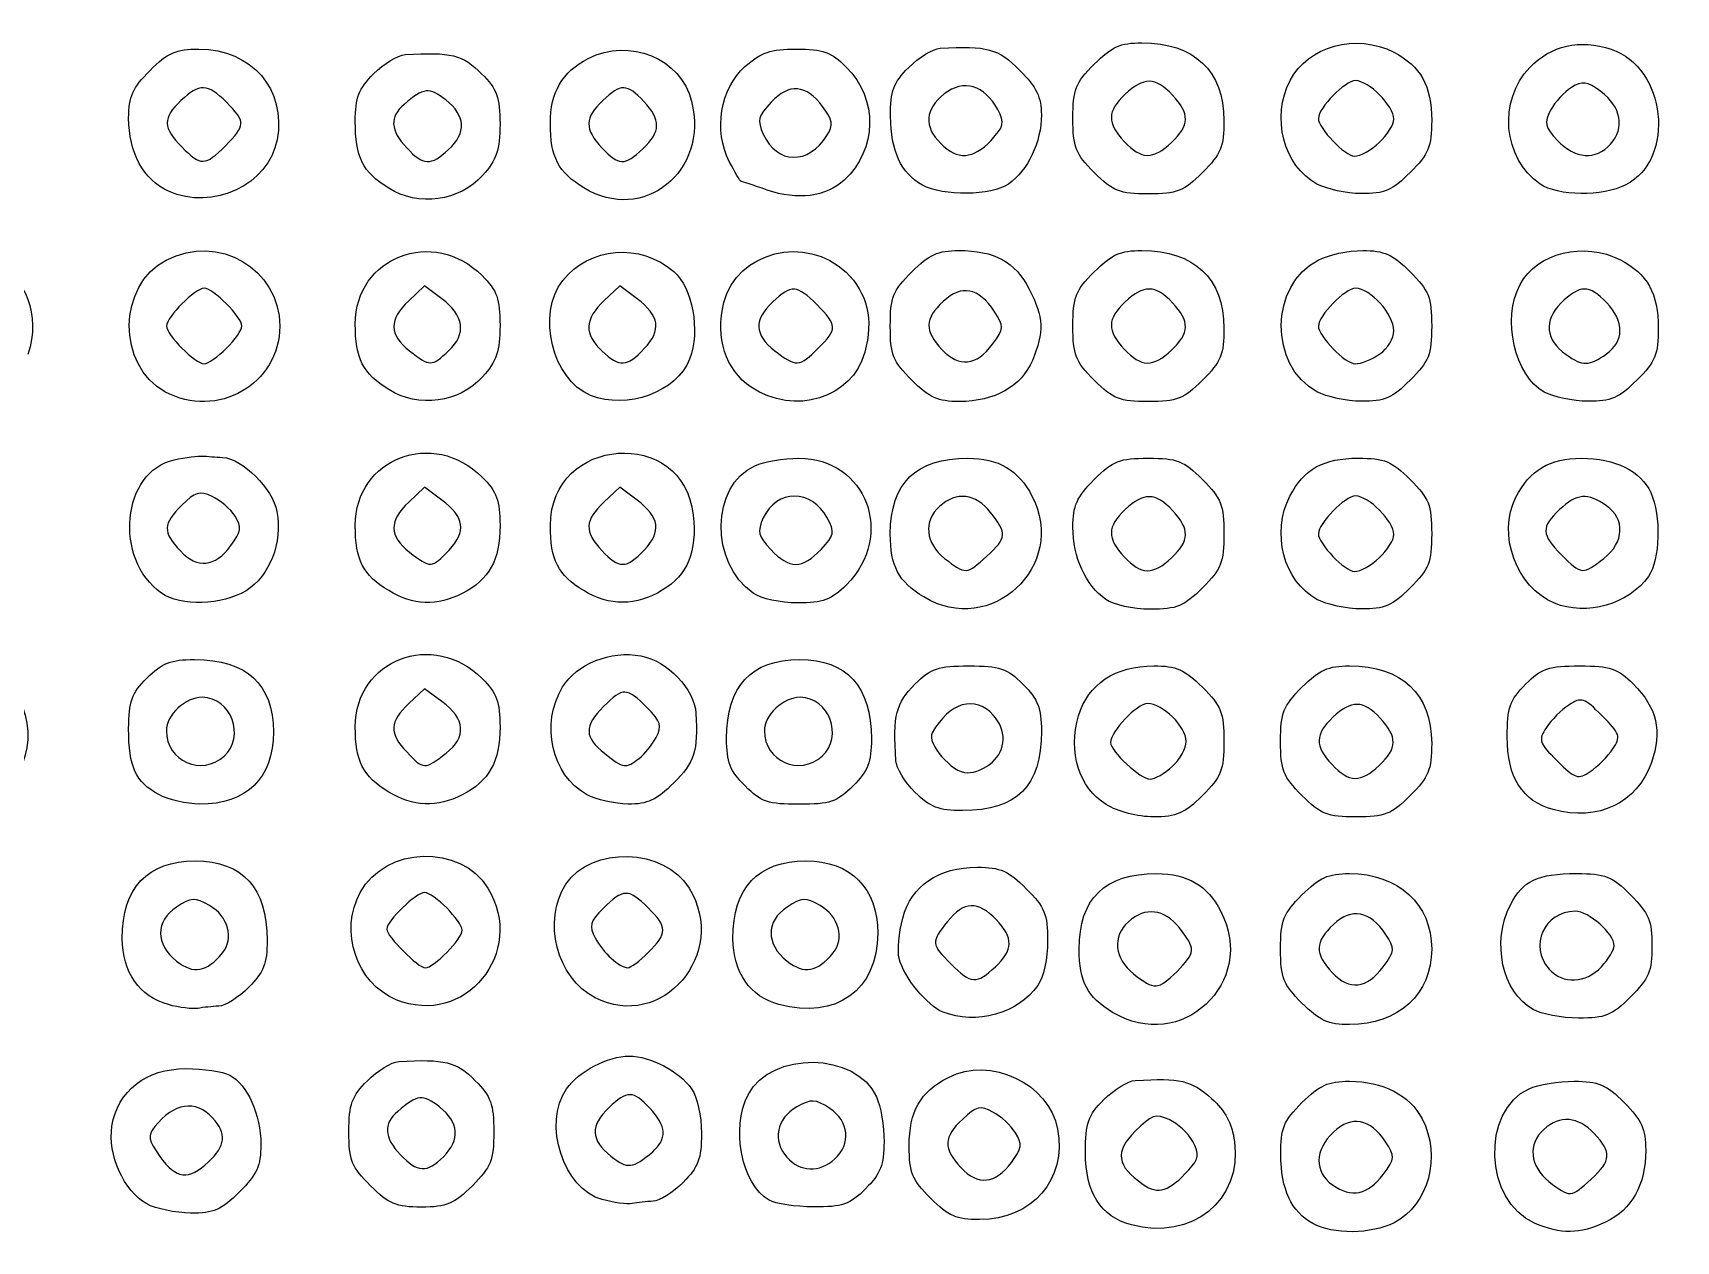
# Model space of a CAD drawing. Extents: x -1 to 2559, y 1 to 1442.
# Drawn here: x 470.5 to 818.6, y 527.5 to 783.4 of the extents above; entities that cross this region are included whole.
import ezdxf

# ---------------------------------------------------------------- set-up
doc = ezdxf.new("R2010")
doc.units = 0
doc.layers.get('0').update_dxf_attribs({"linetype": 'CONTINUOUS'})
doc.layers.add('IMAGE', color=7, linetype='CONTINUOUS')

# ---------------------------------------------------------------- blocks, each defined once
blk = doc.blocks.new('wave')
at = {"layer": 'IMAGE', "color": 7}
for points in [[(-264.18, -848.24), (-264.18, -848.24)], [(-229.44, -849.29), (-229.44, -849.29)], [(-391.62, -850.43), (-391.62, -850.43)], [(-344.35, -851.23), (-344.35, -851.23)], [(-303.19, -851.05), (-303.19, -851.05)], [(-191.19, -849.72), (-191.19, -849.72)], [(-147.19, -849.72), (-147.19, -849.72)], [(-98.2, -850.06), (-98.2, -850.06)], [(-207.57, -856.08), (-207.57, -856.08)], [(-357.02, -859.43), (-357.02, -859.43)], [(-315.69, -859.35), (-315.69, -859.35)], [(-243.96, -858.76), (-243.96, -858.76)], [(-160.42, -858.53), (-160.42, -858.53)], [(-113.15, -858.53), (-113.15, -858.53)], [(-403.68, -860.07), (-403.68, -860.07)], [(-276.86, -859.81), (-276.86, -859.81)], [(-391.38, -893.34), (-391.38, -893.34)], [(-302.88, -893.4), (-302.88, -893.4)], [(-266.04, -893.34), (-266.04, -893.34)], [(-229.1, -892.45), (-229.1, -892.45)], [(-191.19, -893.72), (-191.19, -893.72)], [(-147.07, -894.54), (-147.07, -894.54)], [(-246.24, -900.08), (-246.24, -900.08)], [(-207.57, -900.08), (-207.57, -900.08)], [(-404.42, -902.53), (-404.42, -902.53)], [(-357.02, -902.09), (-357.02, -902.09)], [(-314.25, -903.31), (-314.25, -903.31)], [(-280.24, -901.57), (-280.24, -901.57)], [(-160.42, -902.53), (-160.42, -902.53)], [(-112.25, -902.62), (-112.25, -902.62)], [(-390.45, -935.13), (-390.45, -935.13)], [(-344.22, -936.07), (-344.22, -936.07)], [(-302.88, -936.07), (-302.88, -936.07)], [(-230.3, -937.35), (-230.3, -937.35)], [(-191.19, -937.72), (-191.19, -937.72)], [(-147.19, -937.72), (-147.19, -937.72)], [(-99.62, -937.85), (-99.62, -937.85)], [(-405.15, -945.2), (-405.15, -945.2)], [(-357.02, -944.68), (-357.02, -944.68)], [(-315.69, -944.68), (-315.69, -944.68)], [(-279.81, -945.2), (-279.81, -945.2)], [(-243.69, -946.02), (-243.69, -946.02)], [(-205.15, -946.53), (-205.15, -946.53)], [(-160.42, -946.53), (-160.42, -946.53)], [(-110.1, -947.34), (-110.1, -947.34)], [(-391.88, -979.74), (-391.88, -979.74)], [(-344.88, -979.13), (-344.88, -979.13)], [(-303.99, -980.24), (-303.99, -980.24)], [(-265.21, -979.74), (-265.21, -979.74)], [(-229.21, -981.08), (-229.21, -981.08)], [(-97.73, -978.22), (-97.73, -978.22)], [(-191.02, -981.9), (-191.02, -981.9)], [(-147.19, -981.72), (-147.19, -981.72)], [(-405.74, -987.87), (-405.74, -987.87)], [(-357.02, -987.35), (-357.02, -987.35)], [(-315.09, -987.86), (-315.09, -987.86)], [(-281.54, -986.05), (-281.54, -986.05)], [(-245.54, -987.39), (-245.54, -987.39)], [(-163.57, -988.08), (-163.57, -988.08)], [(-205.03, -990.01), (-205.03, -990.01)], [(-110.35, -991.06), (-110.35, -991.06)], [(-344.71, -1021.34), (-344.71, -1021.34)], [(-228.52, -1024.38), (-228.52, -1024.38)], [(-190.04, -1025.34), (-190.04, -1025.34)], [(-146.37, -1024.36), (-146.37, -1024.36)], [(-100.16, -1024.36), (-100.16, -1024.36)], [(-403.69, -1032.39), (-403.69, -1032.39)], [(-355.44, -1031.34), (-355.44, -1031.34)], [(-313.31, -1030.93), (-313.31, -1030.93)], [(-274.35, -1032.39), (-274.35, -1032.39)], [(-163.57, -1032.08), (-163.57, -1032.08)], [(-114.62, -1033.42), (-114.62, -1033.42)], [(-239.59, -1033.98), (-239.59, -1033.98)], [(-203.69, -1034.02), (-203.69, -1034.02)], [(-345.44, -1064.62), (-345.44, -1064.62)], [(-301.1, -1063.54), (-301.1, -1063.54)], [(-262.54, -1065.08), (-262.54, -1065.08)], [(-395.19, -1065.72), (-395.19, -1065.72)], [(-225.11, -1065.8), (-225.11, -1065.8)], [(-187.54, -1067.39), (-187.54, -1067.39)], [(-146.37, -1068.36), (-146.37, -1068.36)], [(-360.9, -1070.75), (-360.9, -1070.75)], [(-102.3, -1069.35), (-102.3, -1069.35)], [(-408.26, -1074.61), (-408.26, -1074.61)], [(-311.82, -1073.69), (-311.82, -1073.69)], [(-276.44, -1073.84), (-276.44, -1073.84)], [(-242.24, -1073.42), (-242.24, -1073.42)], [(-161.29, -1078.76), (-161.29, -1078.76)], [(-114.35, -1078.66), (-114.35, -1078.66)], [(-199.69, -1079.06), (-199.69, -1079.06)]]:
    blk.add_lwpolyline(points, close=True, dxfattribs=at)
for points in [[(-345.75, -882.83), (-349.4, -880.12), (-352.75, -883.27)], [(-304.42, -882.84), (-308.07, -880.12), (-311.42, -883.27)], [(-344.28, -893.83), (-344.28, -893.83)], [(-99.07, -894.54), (-99.07, -894.54)], [(-345.75, -925.51), (-349.4, -922.79), (-352.75, -925.93)], [(-304.42, -925.51), (-308.07, -922.79), (-311.42, -925.93)], [(-265.44, -935.96), (-265.44, -935.95)], [(-345.75, -968.17), (-349.4, -965.45), (-352.75, -968.6)], [(-392.22, -1021.43), (-392.22, -1021.43)], [(-302.04, -1021.34), (-302.04, -1021.34)], [(-262.89, -1021.43), (-262.89, -1021.43)]]:
    blk.add_lwpolyline(points, dxfattribs=at)
for points in [[(-314.76, -831.94), (-306.01, -827.42), (-295.13, -831.92), (-292.87, -840.99)], [(-166.08, -836.57), (-162.32, -829.29), (-152.05, -826.51), (-144.12, -830.61)], [(-115.31, -833.82), (-110.88, -829.19), (-104.64, -827.79), (-98.09, -829.95)], [(-407.57, -834.48), (-403.8, -830.71), (-402.06, -829.95), (-397.24, -829.95)], [(-397.24, -829.95), (-386.03, -829.96), (-378.66, -838.5), (-380.65, -849.14)], [(-360.21, -835.18), (-358.06, -833.04), (-355.06, -831.21), (-353.54, -831.12)], [(-353.54, -831.12), (-343.76, -830.53), (-341.39, -831.12), (-337.33, -835.18)], [(-281.55, -833.66), (-278.16, -830.64), (-276.14, -829.95), (-270.65, -829.95)], [(-270.65, -829.95), (-265.01, -829.95), (-263.27, -830.57), (-260.1, -833.75)], [(-246.87, -833.85), (-244.73, -831.7), (-241.73, -829.87), (-240.21, -829.78)], [(-240.21, -829.78), (-230.2, -829.18), (-227.99, -829.79), (-223.3, -834.48)], [(-207.57, -833.15), (-203.87, -829.45), (-202.02, -828.62), (-197.5, -828.62)], [(-197.5, -828.62), (-186.41, -828.62), (-180.1, -834.57), (-180.1, -845.05)], [(-144.12, -830.61), (-138.4, -833.57), (-136.1, -837.7), (-136.1, -845.05)], [(-98.09, -829.95), (-86.43, -833.8), (-84.32, -853.21), (-94.96, -858.72)], [(-412.1, -844.55), (-412.1, -840.03), (-411.27, -838.18), (-407.57, -834.48)], [(-364.1, -845.27), (-364.1, -840.2), (-363.39, -838.37), (-360.21, -835.18)], [(-337.33, -835.18), (-334.05, -838.46), (-333.44, -840.14), (-333.44, -845.83)], [(-322.77, -845.67), (-322.77, -839.05), (-320.29, -834.81), (-314.76, -831.94)], [(-284.88, -853.73), (-288.25, -847.23), (-286.77, -838.32), (-281.55, -833.66)], [(-260.1, -833.75), (-253.32, -840.53), (-253.52, -851.18), (-260.54, -857.7)], [(-250.72, -844.18), (-250.76, -838.81), (-250.12, -837.1), (-246.87, -833.85)], [(-223.3, -834.48), (-219.8, -837.98), (-218.77, -840.13), (-218.77, -843.88)], [(-212.1, -844.62), (-212.1, -838.51), (-211.56, -837.14), (-207.57, -833.15)], [(-113.15, -858.53), (-121.02, -853.02), (-122.08, -840.88), (-115.31, -833.82)], [(-391.38, -841.22), (-395.4, -837.2), (-397.06, -837.13), (-401.02, -840.85)], [(-344.93, -840.73), (-348.46, -837.95), (-349.56, -838.07), (-353.77, -841.69)], [(-303, -841.04), (-306.59, -837.21), (-307.79, -837.19), (-311.68, -840.85)], [(-265.11, -842.1), (-268.59, -837.42), (-272.2, -837.13), (-276.04, -841.21)], [(-228.02, -842.77), (-230.81, -837.57), (-235.28, -836.25), (-239.35, -839.45)], [(-191, -839.7), (-194.62, -835.85), (-197.07, -835.81), (-201.02, -839.51)], [(-160.42, -858.53), (-167.49, -854.69), (-170.14, -844.42), (-166.08, -836.57)], [(-152.24, -836.62), (-154.41, -836.62), (-160.1, -842.41), (-160.1, -844.62)], [(-144.1, -844.8), (-144.1, -841.98), (-149.43, -836.62), (-152.24, -836.62)], [(-106.51, -838.09), (-108.03, -839.05), (-110.01, -841.2), (-110.92, -842.89)], [(-100.26, -838.96), (-103.23, -836.74), (-104.14, -836.62), (-106.51, -838.09)], [(-401.02, -840.85), (-404.94, -844.54), (-404.9, -846.6), (-400.83, -850.68)], [(-391.62, -850.43), (-387.29, -846.11), (-387.27, -845.33), (-391.38, -841.22)], [(-353.77, -841.69), (-356.88, -844.36), (-356.71, -847.13), (-353.2, -850.86)], [(-344.35, -851.23), (-340.48, -847.62), (-340.67, -844.08), (-344.93, -840.73)], [(-292.87, -840.99), (-289.16, -855.88), (-303.05, -867.05), (-315.69, -859.35)], [(-311.68, -840.85), (-315.53, -844.46), (-315.58, -846.92), (-311.87, -850.86)], [(-303.19, -851.05), (-299.34, -847.44), (-299.3, -844.98), (-303, -841.04)], [(-276.04, -841.21), (-278.78, -844.14), (-279, -845.04), (-277.67, -847.97)], [(-264.18, -848.24), (-262.79, -846.02), (-262.95, -845.01), (-265.11, -842.1)], [(-239.35, -839.45), (-243.46, -842.68), (-243.72, -846.33), (-240.1, -849.95)], [(-201.02, -839.51), (-204.86, -843.13), (-204.91, -845.59), (-201.2, -849.53)], [(-191.19, -849.72), (-187.34, -846.1), (-187.3, -843.65), (-191, -839.7)], [(-98.2, -850.06), (-95.13, -846.67), (-95.97, -842.15), (-100.26, -838.96)], [(-403.68, -860.07), (-408.92, -857.7), (-412.1, -851.84), (-412.1, -844.55)], [(-357.02, -859.43), (-362.54, -855.96), (-364.1, -852.84), (-364.1, -845.27)], [(-315.69, -859.35), (-321.13, -856.03), (-322.77, -852.86), (-322.77, -845.67)], [(-243.96, -858.76), (-248.51, -856.23), (-250.67, -851.58), (-250.72, -844.18)], [(-229.44, -849.29), (-226.68, -846.35), (-226.51, -845.58), (-228.02, -842.77)], [(-218.77, -843.88), (-218.77, -849.66), (-221.61, -855.65), (-225.73, -858.53)], [(-207.57, -856.08), (-211.56, -852.09), (-212.1, -850.72), (-212.1, -844.62)], [(-180.1, -845.05), (-180.1, -850.66), (-180.72, -852.17), (-184.64, -856.08)], [(-160.1, -844.62), (-160.1, -846.73), (-154.45, -852.62), (-152.43, -852.62)], [(-147.19, -849.72), (-145.49, -848.12), (-144.1, -845.91), (-144.1, -844.8)], [(-136.1, -845.05), (-136.1, -850.66), (-136.72, -852.17), (-140.64, -856.08)], [(-110.92, -842.89), (-112.34, -845.55), (-112.15, -846.4), (-109.43, -849.29)], [(-380.65, -849.14), (-382.45, -858.69), (-394.28, -864.31), (-403.68, -860.07)], [(-333.44, -845.83), (-333.44, -851.32), (-334.12, -853.34), (-337.15, -856.73)], [(-277.67, -847.97), (-274.75, -854.38), (-268.09, -854.51), (-264.18, -848.24)], [(-240.1, -849.95), (-236.54, -853.52), (-233.22, -853.31), (-229.44, -849.29)], [(-109.43, -849.29), (-105.7, -853.26), (-101.37, -853.56), (-98.2, -850.06)], [(-400.83, -850.68), (-396.73, -854.78), (-395.95, -854.76), (-391.62, -850.43)], [(-353.2, -850.86), (-349.64, -854.65), (-348.1, -854.72), (-344.35, -851.23)], [(-311.87, -850.86), (-308.28, -854.68), (-307.08, -854.71), (-303.19, -851.05)], [(-201.2, -849.53), (-197.59, -853.38), (-195.13, -853.42), (-191.19, -849.72)], [(-152.43, -852.62), (-151.24, -852.62), (-148.89, -851.31), (-147.19, -849.72)], [(-282.4, -857.97), (-282.57, -857.96), (-283.68, -856.05), (-284.88, -853.73)], [(-196.1, -860.62), (-202.21, -860.62), (-203.58, -860.08), (-207.57, -856.08)], [(-184.64, -856.08), (-188.63, -860.08), (-190, -860.62), (-196.1, -860.62)], [(-140.64, -856.08), (-144.43, -859.88), (-146.11, -860.61), (-150.97, -860.56)], [(-337.15, -856.73), (-342.04, -862.2), (-350.72, -863.38), (-357.02, -859.43)], [(-276.86, -859.81), (-279.74, -858.81), (-282.24, -857.98), (-282.4, -857.97)], [(-260.54, -857.7), (-264.39, -861.27), (-270.44, -862.05), (-276.86, -859.81)], [(-225.73, -858.53), (-229.34, -861.06), (-239.57, -861.19), (-243.96, -858.76)], [(-150.97, -860.56), (-154.16, -860.53), (-158.41, -859.62), (-160.42, -858.53)], [(-94.96, -858.72), (-99.83, -861.23), (-109.44, -861.13), (-113.15, -858.53)], [(-460.27, -877.91), (-447.52, -865.16), (-427.77, -877.46), (-433.44, -894.63)], [(-404.15, -874.64), (-393.1, -868.92), (-380.1, -876.48), (-380.1, -888.62)], [(-364.1, -888.22), (-364.1, -873.96), (-347.55, -867.63), (-337.24, -877.94)], [(-286.01, -883.66), (-283.3, -872.82), (-268.58, -869.16), (-260.15, -877.24)], [(-320.15, -878.98), (-314.53, -871.83), (-303.74, -870.95), (-296.64, -877.05)], [(-246.24, -877.15), (-242.57, -873.49), (-240.67, -872.62), (-236.3, -872.62)], [(-236.3, -872.62), (-228.68, -872.62), (-224.29, -875.02), (-221.33, -880.83)], [(-207.57, -877.15), (-203.87, -873.45), (-202.02, -872.62), (-197.5, -872.62)], [(-197.5, -872.62), (-186.41, -872.62), (-180.1, -878.57), (-180.1, -889.05)], [(-160.15, -874.64), (-158, -873.53), (-153.75, -872.62), (-150.7, -872.62)], [(-150.7, -872.62), (-146.19, -872.62), (-144.34, -873.45), (-140.64, -877.15)], [(-117.37, -879.83), (-113.77, -873.09), (-103.79, -870.64), (-96.12, -874.61)], [(-404.42, -902.53), (-414.6, -897.01), (-414.43, -879.96), (-404.15, -874.64)], [(-296.64, -877.05), (-292.64, -880.5), (-290.98, -889.65), (-293.29, -895.62)], [(-160.42, -902.53), (-170.6, -897.01), (-170.43, -879.96), (-160.15, -874.64)], [(-96.12, -874.61), (-90.4, -877.57), (-88.1, -881.7), (-88.1, -889.05)], [(-396.1, -880.62), (-397.99, -880.62), (-404.1, -886.73), (-404.1, -888.62)], [(-388.1, -888.62), (-388.1, -886.73), (-394.22, -880.62), (-396.1, -880.62)], [(-337.24, -877.94), (-334.06, -881.12), (-333.44, -882.85), (-333.44, -888.49)], [(-314.25, -903.31), (-322.37, -900.03), (-325.74, -886.09), (-320.15, -878.98)], [(-266.29, -884.13), (-270.55, -879.86), (-271.72, -879.79), (-275.68, -883.51)], [(-260.15, -877.24), (-255.61, -881.59), (-254.29, -887.21), (-256.17, -894.19)], [(-250.77, -888.62), (-250.77, -882.51), (-250.23, -881.14), (-246.24, -877.15)], [(-228.75, -885.5), (-232.03, -880.49), (-235.7, -879.77), (-239.55, -883.39)], [(-212.1, -888.62), (-212.1, -882.51), (-211.56, -881.14), (-207.57, -877.15)], [(-191, -883.7), (-194.62, -879.85), (-197.07, -879.81), (-201.02, -883.51)], [(-152.24, -880.62), (-154.41, -880.62), (-160.1, -886.41), (-160.1, -888.62)], [(-144.1, -889.63), (-144.1, -886.12), (-149.08, -880.62), (-152.24, -880.62)], [(-140.64, -877.15), (-136.64, -881.14), (-136.1, -882.51), (-136.1, -888.62)], [(-112.25, -902.62), (-118.55, -899.19), (-121.27, -887.1), (-117.37, -879.83)], [(-99, -883.7), (-102.67, -879.79), (-104.76, -879.81), (-108.74, -883.8)], [(-352.75, -883.27), (-357.04, -887.3), (-356.99, -890.39), (-352.59, -893.85)], [(-344.28, -893.83), (-340.5, -890.31), (-341.04, -886.34), (-345.75, -882.83)], [(-311.42, -883.27), (-315.54, -887.14), (-315.67, -890.34), (-311.85, -893.9)], [(-302.88, -893.4), (-299.18, -889.47), (-299.63, -886.42), (-304.42, -882.84)], [(-280.24, -901.57), (-285.68, -897.91), (-287.87, -891.12), (-286.01, -883.66)], [(-275.68, -883.51), (-279.72, -887.3), (-279.59, -890.45), (-275.26, -893.85)], [(-239.55, -883.39), (-243.54, -887.14), (-243.61, -889.55), (-239.82, -893.59)], [(-221.33, -880.83), (-218.27, -886.81), (-218.14, -889.86), (-220.67, -895.9)], [(-201.02, -883.51), (-204.86, -887.13), (-204.91, -889.59), (-201.2, -893.53)], [(-191.19, -893.72), (-187.34, -890.1), (-187.3, -887.65), (-191, -883.7)], [(-108.74, -883.8), (-112.42, -887.48), (-112, -891.6), (-107.64, -894.66)], [(-99.07, -894.54), (-95.31, -891.91), (-95.28, -887.66), (-99, -883.7)], [(-266.04, -893.34), (-261.94, -889.24), (-261.96, -888.46), (-266.29, -884.13)], [(-229.1, -892.45), (-226.63, -889.12), (-226.61, -888.77), (-228.75, -885.5)], [(-380.1, -888.62), (-380.1, -900.94), (-393.36, -908.53), (-404.42, -902.53)], [(-404.1, -888.62), (-404.1, -890.5), (-397.99, -896.62), (-396.1, -896.62)], [(-391.38, -893.34), (-389.58, -891.54), (-388.1, -889.42), (-388.1, -888.62)], [(-357.02, -902.09), (-362.49, -898.65), (-364.1, -895.5), (-364.1, -888.22)], [(-333.44, -888.49), (-333.44, -893.99), (-334.12, -896.01), (-337.15, -899.39)], [(-246.24, -900.08), (-250.23, -896.09), (-250.77, -894.72), (-250.77, -888.62)], [(-207.57, -900.08), (-211.56, -896.09), (-212.1, -894.72), (-212.1, -888.62)], [(-180.1, -889.05), (-180.1, -894.66), (-180.72, -896.17), (-184.64, -900.08)], [(-160.1, -888.62), (-160.1, -890.79), (-154.42, -896.62), (-152.3, -896.62)], [(-147.07, -894.54), (-145.44, -893.4), (-144.1, -891.19), (-144.1, -889.63)], [(-136.1, -888.62), (-136.1, -894.72), (-136.64, -896.09), (-140.64, -900.08)], [(-88.1, -889.05), (-88.1, -894.66), (-88.72, -896.17), (-92.64, -900.08)], [(-396.1, -896.62), (-395.3, -896.62), (-393.18, -895.14), (-391.38, -893.34)], [(-352.59, -893.85), (-348.25, -897.27), (-347.97, -897.27), (-344.28, -893.83)], [(-311.85, -893.9), (-308.09, -897.41), (-306.57, -897.32), (-302.88, -893.4)], [(-256.17, -894.19), (-258.79, -903.94), (-271.1, -907.71), (-280.24, -901.57)], [(-275.26, -893.85), (-270.79, -897.36), (-270.02, -897.32), (-266.04, -893.34)], [(-239.82, -893.59), (-236.19, -897.45), (-232.53, -897.06), (-229.1, -892.45)], [(-201.2, -893.53), (-197.59, -897.38), (-195.13, -897.42), (-191.19, -893.72)], [(-152.3, -896.62), (-151.05, -896.62), (-148.7, -895.68), (-147.07, -894.54)], [(-107.64, -894.66), (-104.1, -897.13), (-102.74, -897.12), (-99.07, -894.54)], [(-293.29, -895.62), (-295.98, -902.58), (-306.5, -906.44), (-314.25, -903.31)], [(-220.67, -895.9), (-222.96, -901.39), (-228.7, -904.62), (-236.17, -904.62)], [(-337.15, -899.39), (-342.04, -904.87), (-350.72, -906.05), (-357.02, -902.09)], [(-236.17, -904.62), (-240.69, -904.62), (-242.54, -903.78), (-246.24, -900.08)], [(-196.1, -904.62), (-202.21, -904.62), (-203.58, -904.08), (-207.57, -900.08)], [(-184.64, -900.08), (-188.63, -904.08), (-190, -904.62), (-196.1, -904.62)], [(-140.64, -900.08), (-144.43, -903.88), (-146.11, -904.61), (-150.97, -904.56)], [(-92.64, -900.08), (-96.43, -903.88), (-98.11, -904.61), (-102.97, -904.56)], [(-150.97, -904.56), (-154.16, -904.53), (-158.41, -903.62), (-160.42, -902.53)], [(-102.97, -904.56), (-106.16, -904.53), (-110.34, -903.66), (-112.25, -902.62)], [(-364.1, -930.88), (-364.1, -916.63), (-347.55, -910.3), (-337.24, -920.61)], [(-322.77, -930.88), (-322.77, -911.88), (-294.59, -909.81), (-292.52, -928.66)], [(-405.15, -945.2), (-415.35, -938.05), (-413.55, -919.32), (-402.44, -916.96)], [(-402.44, -916.96), (-400.05, -916.46), (-397.35, -916.1), (-396.44, -916.16)], [(-396.44, -916.16), (-395.52, -916.23), (-393.62, -916.36), (-392.21, -916.45)], [(-392.21, -916.45), (-387.95, -916.73), (-381.6, -923.06), (-380.68, -927.94)], [(-279.81, -945.2), (-289.03, -938.74), (-288.83, -922.47), (-279.47, -918.21)], [(-279.47, -918.21), (-277.55, -917.33), (-273.35, -916.62), (-270.14, -916.62)], [(-270.14, -916.62), (-255.82, -916.62), (-249.66, -933.04), (-260.07, -943.45)], [(-250.77, -932.64), (-250.77, -921.9), (-245.35, -916.62), (-234.34, -916.62)], [(-234.34, -916.62), (-227.86, -916.62), (-223.61, -919.12), (-220.76, -924.63)], [(-207.57, -921.15), (-203.58, -917.16), (-202.21, -916.62), (-196.1, -916.62)], [(-196.1, -916.62), (-190, -916.62), (-188.63, -917.16), (-184.64, -921.15)], [(-166.11, -924.63), (-163.15, -918.91), (-159.02, -916.62), (-151.67, -916.62)], [(-151.67, -916.62), (-146.06, -916.62), (-144.55, -917.23), (-140.64, -921.15)], [(-118.26, -924.91), (-115.25, -919.1), (-111.1, -916.62), (-104.41, -916.62)], [(-104.41, -916.62), (-97.26, -916.62), (-91.78, -919.33), (-89.7, -923.91)], [(-337.24, -920.61), (-334.1, -923.74), (-333.44, -925.55), (-333.44, -930.88)], [(-212.1, -931.22), (-212.1, -926.7), (-211.27, -924.85), (-207.57, -921.15)], [(-184.64, -921.15), (-180.64, -925.14), (-180.1, -926.51), (-180.1, -932.62)], [(-140.64, -921.15), (-136.64, -925.14), (-136.1, -926.51), (-136.1, -932.62)], [(-394.43, -924.71), (-397.06, -923.51), (-398.08, -923.8), (-400.83, -926.56)], [(-389.57, -928.89), (-390.52, -927.38), (-392.7, -925.5), (-394.43, -924.71)], [(-344.22, -936.07), (-340.52, -932.13), (-340.96, -929.08), (-345.75, -925.51)], [(-302.88, -936.07), (-299.18, -932.13), (-299.63, -929.08), (-304.42, -925.51)], [(-264.12, -929.25), (-267.38, -923.16), (-274.89, -923.16), (-277.67, -929.26)], [(-220.76, -924.63), (-213.12, -939.41), (-229.48, -954.68), (-243.69, -946.02)], [(-229.53, -928.13), (-232.69, -924.11), (-236.79, -923.62), (-240.33, -926.82)], [(-191, -927.7), (-194.62, -923.85), (-197.07, -923.81), (-201.02, -927.51)], [(-160.42, -946.53), (-167.47, -942.7), (-170.14, -932.42), (-166.11, -924.63)], [(-152.24, -924.62), (-154.41, -924.62), (-160.1, -930.41), (-160.1, -932.62)], [(-144.1, -932.8), (-144.1, -929.98), (-149.43, -924.62), (-152.24, -924.62)], [(-110.1, -947.34), (-118.18, -944), (-122.29, -932.7), (-118.26, -924.91)], [(-99.07, -926.69), (-103.07, -923.89), (-105.36, -924.08), (-109.02, -927.51)], [(-89.7, -923.91), (-87.46, -928.82), (-87.71, -938.13), (-90.18, -941.66)], [(-400.83, -926.56), (-404.86, -930.59), (-404.92, -932.24), (-401.15, -936.25)], [(-390.45, -935.13), (-388.24, -932.16), (-388.11, -931.24), (-389.57, -928.89)], [(-380.68, -927.94), (-379.46, -934.47), (-382.28, -941.69), (-387.24, -944.71)], [(-352.75, -925.93), (-357.04, -929.96), (-356.99, -933.05), (-352.59, -936.52)], [(-311.42, -925.93), (-315.53, -929.79), (-315.63, -932.19), (-311.87, -936.2)], [(-292.52, -928.66), (-291.67, -936.43), (-293.68, -941.32), (-299.07, -944.61)], [(-277.67, -929.26), (-279, -932.18), (-278.78, -933.1), (-276.09, -935.97)], [(-265.44, -935.95), (-262.62, -932.95), (-262.49, -932.3), (-264.12, -929.25)], [(-240.33, -926.82), (-243.81, -929.97), (-243.35, -934.63), (-239.26, -937.85)], [(-230.3, -937.35), (-226.05, -933.41), (-225.98, -932.64), (-229.53, -928.13)], [(-201.02, -927.51), (-204.86, -931.13), (-204.91, -933.59), (-201.2, -937.53)], [(-191.19, -937.72), (-187.34, -934.1), (-187.3, -931.65), (-191, -927.7)], [(-109.02, -927.51), (-112.97, -931.23), (-112.9, -932.79), (-108.59, -937.1)], [(-99.62, -937.85), (-95.29, -934.45), (-95.05, -929.51), (-99.07, -926.69)], [(-357.02, -944.68), (-362.48, -941.35), (-364.1, -938.19), (-364.1, -930.88)], [(-333.44, -930.88), (-333.44, -938.19), (-335.74, -942.34), (-341.45, -945.29)], [(-315.69, -944.68), (-321.15, -941.35), (-322.77, -938.19), (-322.77, -930.88)], [(-243.69, -946.02), (-249.07, -942.73), (-250.77, -939.52), (-250.77, -932.64)], [(-205.15, -946.53), (-209.4, -943.55), (-212.1, -937.61), (-212.1, -931.22)], [(-180.1, -932.62), (-180.1, -938.72), (-180.64, -940.09), (-184.64, -944.08)], [(-160.1, -932.62), (-160.1, -934.73), (-154.45, -940.62), (-152.43, -940.62)], [(-147.19, -937.72), (-145.49, -936.12), (-144.1, -933.91), (-144.1, -932.8)], [(-136.1, -932.62), (-136.1, -938.72), (-136.64, -940.09), (-140.64, -944.08)], [(-401.15, -936.25), (-397.53, -940.11), (-393.86, -939.73), (-390.45, -935.13)], [(-352.59, -936.52), (-348.18, -939.99), (-347.88, -939.97), (-344.22, -936.07)], [(-311.87, -936.2), (-308.21, -940.09), (-306.64, -940.07), (-302.88, -936.07)], [(-276.09, -935.97), (-272.15, -940.16), (-269.39, -940.16), (-265.44, -935.96)], [(-239.26, -937.85), (-234.84, -941.33), (-234.58, -941.31), (-230.3, -937.35)], [(-201.2, -937.53), (-197.59, -941.38), (-195.13, -941.42), (-191.19, -937.72)], [(-152.43, -940.62), (-151.24, -940.62), (-148.89, -939.31), (-147.19, -937.72)], [(-108.59, -937.1), (-104.36, -941.33), (-104.07, -941.36), (-99.62, -937.85)], [(-90.18, -941.66), (-94.3, -947.54), (-103.37, -950.13), (-110.1, -947.34)], [(-387.24, -944.71), (-392.32, -947.81), (-401.09, -948.05), (-405.15, -945.2)], [(-341.45, -945.29), (-346.68, -947.99), (-351.93, -947.79), (-357.02, -944.68)], [(-299.07, -944.61), (-304.58, -947.97), (-310.25, -948), (-315.69, -944.68)], [(-270.37, -947.28), (-274.08, -947.28), (-278.11, -946.39), (-279.81, -945.2)], [(-260.07, -943.45), (-263.23, -946.62), (-265.02, -947.28), (-270.37, -947.28)], [(-195.67, -948.62), (-199.41, -948.62), (-203.44, -947.73), (-205.15, -946.53)], [(-184.64, -944.08), (-188.55, -948), (-190.06, -948.62), (-195.67, -948.62)], [(-150.97, -948.56), (-154.16, -948.53), (-158.41, -947.62), (-160.42, -946.53)], [(-140.64, -944.08), (-144.43, -947.88), (-146.11, -948.61), (-150.97, -948.56)], [(-364.1, -973.55), (-364.1, -959.3), (-347.55, -952.97), (-337.24, -963.28)], [(-444.04, -960.48), (-434.82, -963.24), (-430.7, -974.13), (-435.43, -983.27)], [(-408.21, -963.18), (-405.02, -960), (-403.18, -959.28), (-398.14, -959.28)], [(-398.14, -959.28), (-387.12, -959.28), (-381.44, -964.5), (-381.44, -974.62)], [(-320.2, -965.09), (-317.2, -960.17), (-309.97, -957.3), (-303.58, -958.5)], [(-303.58, -958.5), (-297.99, -959.55), (-292.24, -965.55), (-291.95, -970.65)], [(-285.44, -975.99), (-285.44, -964.92), (-280.22, -959.28), (-269.97, -959.28)], [(-269.97, -959.28), (-259.93, -959.28), (-254.77, -965), (-254.77, -976.11)], [(-245.54, -964.51), (-242.15, -961.12), (-240.66, -960.62), (-234.1, -960.62)], [(-234.1, -960.62), (-227.55, -960.62), (-226.06, -961.12), (-222.67, -964.51)], [(-210.91, -971.22), (-208.89, -964.47), (-203.1, -960.63), (-194.97, -960.62)], [(-194.97, -960.62), (-190.15, -960.62), (-188.41, -961.38), (-184.64, -965.15)], [(-163.57, -965.15), (-159.87, -961.45), (-158.02, -960.62), (-153.5, -960.62)], [(-153.5, -960.62), (-142.41, -960.62), (-136.1, -966.57), (-136.1, -977.05)], [(-116.21, -964.51), (-112.82, -961.12), (-111.32, -960.62), (-104.77, -960.62)], [(-104.77, -960.62), (-98.25, -960.62), (-96.72, -961.13), (-93.4, -964.45)], [(-412.1, -973.93), (-412.1, -968.13), (-411.5, -966.48), (-408.21, -963.18)], [(-337.24, -963.28), (-334.1, -966.41), (-333.44, -968.21), (-333.44, -973.55)], [(-396.54, -967.28), (-400.11, -967.28), (-404.1, -971.03), (-404.1, -974.38)], [(-391.88, -979.74), (-387.31, -975.61), (-390.43, -967.28), (-396.54, -967.28)], [(-315.09, -987.86), (-322.5, -983.84), (-324.96, -972.89), (-320.2, -965.09)], [(-302.32, -969.43), (-306.61, -965.14), (-307.4, -965.12), (-311.5, -969.22)], [(-269.87, -967.28), (-273.44, -967.28), (-277.44, -971.03), (-277.44, -974.38)], [(-265.21, -979.74), (-260.65, -975.61), (-263.76, -967.28), (-269.87, -967.28)], [(-249.6, -980.72), (-250.19, -970.94), (-249.6, -968.57), (-245.54, -964.51)], [(-228.98, -971.05), (-232.85, -966.78), (-238.25, -968.34), (-241.88, -974.79)], [(-222.67, -964.51), (-219.51, -967.67), (-218.77, -969.55), (-218.77, -974.45)], [(-184.64, -965.15), (-180.64, -969.14), (-180.1, -970.51), (-180.1, -976.62)], [(-168.1, -976.62), (-168.1, -970.51), (-167.56, -969.14), (-163.57, -965.15)], [(-120.1, -975.67), (-120.1, -969.42), (-119.56, -967.87), (-116.21, -964.51)], [(-100, -971.18), (-103.83, -967.35), (-104.41, -967.16), (-107.04, -968.91)], [(-93.4, -964.45), (-88.37, -969.47), (-87.22, -974.46), (-89.56, -981.08)], [(-352.75, -968.6), (-356.86, -972.46), (-356.97, -974.86), (-353.2, -978.86)], [(-344.88, -979.13), (-340.47, -975.66), (-340.77, -971.87), (-345.75, -968.17)], [(-311.5, -969.22), (-315.68, -973.41), (-315.63, -975.75), (-311.26, -979.19)], [(-300.35, -975.76), (-299.07, -973.35), (-299.36, -972.39), (-302.32, -969.43)], [(-291.95, -970.65), (-291.49, -978.74), (-292.21, -980.99), (-296.64, -985.42)], [(-229.21, -981.08), (-226.18, -978.33), (-226.08, -974.25), (-228.98, -971.05)], [(-196.26, -968.62), (-198.53, -968.62), (-204.1, -974.47), (-204.1, -976.86)], [(-188.1, -976.62), (-188.1, -973.49), (-193.08, -968.62), (-196.26, -968.62)], [(-147, -971.7), (-150.62, -967.85), (-153.07, -967.81), (-157.02, -971.51)], [(-107.04, -968.91), (-108.62, -969.95), (-110.76, -972.1), (-111.81, -973.68)], [(-405.74, -987.87), (-410.66, -985.2), (-412.1, -982.04), (-412.1, -973.93)], [(-404.1, -974.38), (-404.1, -980.77), (-396.63, -984.05), (-391.88, -979.74)], [(-357.02, -987.35), (-362.48, -984.02), (-364.1, -980.86), (-364.1, -973.55)], [(-333.44, -973.55), (-333.44, -980.86), (-335.74, -985), (-341.45, -987.96)], [(-277.44, -974.38), (-277.44, -980.77), (-269.97, -984.05), (-265.21, -979.74)], [(-218.77, -974.45), (-218.77, -986.12), (-223.9, -991.28), (-235.47, -991.28)], [(-205.03, -990.01), (-210.77, -986.51), (-213.18, -978.81), (-210.91, -971.22)], [(-157.02, -971.51), (-160.86, -975.13), (-160.91, -977.59), (-157.2, -981.53)], [(-147.19, -981.72), (-143.34, -978.1), (-143.3, -975.65), (-147, -971.7)], [(-111.81, -973.68), (-113.56, -976.31), (-113.37, -976.89), (-109.54, -980.72)], [(-97.73, -978.22), (-95.98, -975.59), (-96.17, -975.01), (-100, -971.18)], [(-381.44, -974.62), (-381.44, -984.37), (-387.18, -990), (-397.04, -989.9)], [(-303.99, -980.24), (-302.82, -979.35), (-301.19, -977.33), (-300.35, -975.76)], [(-281.54, -986.05), (-284.72, -982.87), (-285.44, -981.03), (-285.44, -975.99)], [(-254.77, -976.11), (-254.77, -981.01), (-255.51, -982.89), (-258.67, -986.05)], [(-241.88, -974.79), (-243.15, -977.03), (-237.67, -983.28), (-234.44, -983.28)], [(-204.1, -976.86), (-204.1, -978.74), (-197.78, -984.62), (-195.75, -984.62)], [(-191.02, -981.9), (-189.42, -980.4), (-188.1, -978.03), (-188.1, -976.62)], [(-180.1, -976.62), (-180.1, -982.72), (-180.64, -984.09), (-184.64, -988.08)], [(-163.57, -988.08), (-167.56, -984.09), (-168.1, -982.72), (-168.1, -976.62)], [(-136.1, -977.05), (-136.1, -982.66), (-136.72, -984.17), (-140.64, -988.08)], [(-110.35, -991.06), (-116.9, -989.3), (-120.1, -984.24), (-120.1, -975.67)], [(-353.2, -978.86), (-349.66, -982.64), (-349.35, -982.65), (-344.88, -979.13)], [(-311.26, -979.19), (-307.21, -982.37), (-306.84, -982.43), (-303.99, -980.24)], [(-245.54, -987.39), (-247.68, -985.24), (-249.51, -982.24), (-249.6, -980.72)], [(-234.44, -983.28), (-232.91, -983.28), (-230.55, -982.29), (-229.21, -981.08)], [(-157.2, -981.53), (-153.59, -985.38), (-151.13, -985.42), (-147.19, -981.72)], [(-89.56, -981.08), (-92.62, -989.73), (-100.76, -993.64), (-110.35, -991.06)], [(-109.54, -980.72), (-105.71, -984.55), (-105.13, -984.74), (-102.5, -982.99)], [(-102.5, -982.99), (-100.92, -981.94), (-98.78, -979.8), (-97.73, -978.22)], [(-195.75, -984.62), (-194.75, -984.62), (-192.63, -983.39), (-191.02, -981.9)], [(-397.04, -989.9), (-399.82, -989.87), (-403.74, -988.96), (-405.74, -987.87)], [(-341.45, -987.96), (-346.68, -990.66), (-351.93, -990.45), (-357.02, -987.35)], [(-306.3, -989.9), (-309.13, -989.87), (-313.08, -988.95), (-315.09, -987.86)], [(-296.64, -985.42), (-300.26, -989.04), (-302.2, -989.94), (-306.3, -989.9)], [(-270.1, -989.95), (-276.66, -989.95), (-278.15, -989.44), (-281.54, -986.05)], [(-258.67, -986.05), (-262.06, -989.44), (-263.55, -989.95), (-270.1, -989.95)], [(-235.47, -991.28), (-240.51, -991.28), (-242.35, -990.57), (-245.54, -987.39)], [(-184.64, -988.08), (-188.41, -991.85), (-190.15, -992.62), (-194.97, -992.61)], [(-152.1, -992.62), (-158.21, -992.62), (-159.58, -992.08), (-163.57, -988.08)], [(-140.64, -988.08), (-144.63, -992.08), (-146, -992.62), (-152.1, -992.62)], [(-194.97, -992.61), (-198.36, -992.61), (-202.54, -991.53), (-205.03, -990.01)], [(-363.04, -1008.62), (-357.69, -998.81), (-341.79, -998.27), (-336.04, -1007.69)], [(-319.48, -1006.87), (-314.11, -998.67), (-298.58, -999.16), (-293.38, -1007.69)], [(-413.44, -1018.37), (-413.44, -1007.59), (-408.13, -1001.95), (-397.97, -1001.95)], [(-397.97, -1001.95), (-387.93, -1001.95), (-382.77, -1007.67), (-382.77, -1018.78)], [(-284.1, -1018.37), (-284.1, -1007.59), (-278.8, -1001.95), (-268.64, -1001.95)], [(-268.64, -1001.95), (-259.15, -1001.95), (-253.44, -1007.7), (-253.44, -1017.26)], [(-248.14, -1014.07), (-246.27, -1007.14), (-240.62, -1003.29), (-232.3, -1003.29)], [(-232.3, -1003.29), (-227.48, -1003.29), (-225.74, -1004.05), (-221.97, -1007.82)], [(-210.77, -1020.64), (-210.77, -1009.9), (-205.35, -1004.62), (-194.34, -1004.62)], [(-194.34, -1004.62), (-187.86, -1004.62), (-183.61, -1007.12), (-180.76, -1012.63)], [(-163.57, -1009.15), (-159.87, -1005.45), (-158.02, -1004.62), (-153.5, -1004.62)], [(-153.5, -1004.62), (-143.16, -1004.62), (-136.1, -1011.1), (-136.1, -1020.62)], [(-119.42, -1011.26), (-116.75, -1006.08), (-113.65, -1004.62), (-105.39, -1004.62)], [(-105.39, -1004.62), (-99.34, -1004.62), (-97.96, -1005.16), (-93.97, -1009.15)], [(-355.44, -1031.34), (-363.85, -1027.86), (-367.54, -1016.85), (-363.04, -1008.62)], [(-349.44, -1008.62), (-351.19, -1008.62), (-357.44, -1014.67), (-357.44, -1016.37)], [(-336.04, -1007.69), (-327.76, -1021.27), (-340.93, -1037.34), (-355.44, -1031.34)], [(-341.44, -1016.62), (-341.44, -1014.73), (-347.55, -1008.62), (-349.44, -1008.62)], [(-313.31, -1030.93), (-321.4, -1026.77), (-324.53, -1014.57), (-319.48, -1006.87)], [(-293.38, -1007.69), (-284.91, -1021.58), (-299.16, -1038.2), (-313.31, -1030.93)], [(-302.04, -1011.89), (-306.14, -1007.79), (-307.41, -1007.8), (-311.55, -1011.94)], [(-221.97, -1007.82), (-218.05, -1011.73), (-217.44, -1013.23), (-217.44, -1018.85)], [(-168.1, -1020.62), (-168.1, -1014.51), (-167.56, -1013.14), (-163.57, -1009.15)], [(-93.97, -1009.15), (-90.1, -1013.02), (-89.44, -1014.6), (-89.44, -1019.95)], [(-401.95, -1011.73), (-406.5, -1014.71), (-406.51, -1019.58), (-401.96, -1023.16)], [(-394.95, -1011.41), (-398.1, -1009.65), (-398.83, -1009.68), (-401.95, -1011.73)], [(-392.22, -1021.43), (-389.71, -1018.4), (-391.01, -1013.61), (-394.95, -1011.41)], [(-311.55, -1011.94), (-314.43, -1014.82), (-314.66, -1015.67), (-313.27, -1018.27)], [(-302.04, -1021.34), (-297.95, -1017.25), (-297.95, -1015.98), (-302.04, -1011.89)], [(-272.62, -1011.73), (-277.17, -1014.71), (-277.18, -1019.58), (-272.63, -1023.16)], [(-265.62, -1011.41), (-268.76, -1009.65), (-269.49, -1009.68), (-272.62, -1011.73)], [(-262.89, -1021.43), (-260.38, -1018.4), (-261.68, -1013.61), (-265.62, -1011.41)], [(-228.34, -1014.37), (-232.12, -1010.34), (-235.27, -1010.47), (-238.67, -1014.8)], [(-180.76, -1012.63), (-172.97, -1027.69), (-189.21, -1042.84), (-203.69, -1034.02)], [(-189.53, -1016.13), (-192.69, -1012.11), (-196.79, -1011.62), (-200.33, -1014.82)], [(-145.86, -1017.46), (-149.1, -1012.52), (-153.04, -1011.78), (-156.88, -1015.39)], [(-114.62, -1033.42), (-121.17, -1029.79), (-123.48, -1019.11), (-119.42, -1011.26)], [(-105.72, -1012.62), (-112.25, -1012.62), (-115.59, -1020.03), (-111.23, -1024.84)], [(-97.44, -1019.95), (-97.44, -1017.33), (-102.77, -1012.62), (-105.72, -1012.62)], [(-248.9, -1022.58), (-249.3, -1020.96), (-248.96, -1017.13), (-248.14, -1014.07)], [(-238.67, -1014.8), (-242.18, -1019.25), (-242.15, -1019.54), (-237.92, -1023.77)], [(-228.52, -1024.38), (-224.68, -1020.77), (-224.63, -1018.31), (-228.34, -1014.37)], [(-200.33, -1014.82), (-203.81, -1017.97), (-203.35, -1022.63), (-199.26, -1025.85)], [(-190.04, -1025.34), (-186.06, -1021.36), (-186.02, -1020.59), (-189.53, -1016.13)], [(-156.88, -1015.39), (-160.88, -1019.14), (-160.94, -1021.55), (-157.15, -1025.59)], [(-403.69, -1032.39), (-409.79, -1030.75), (-413.44, -1025.5), (-413.44, -1018.37)], [(-382.77, -1018.78), (-382.77, -1023.68), (-383.51, -1025.56), (-386.67, -1028.72)], [(-357.44, -1016.37), (-357.44, -1017.95), (-350.77, -1024.62), (-349.19, -1024.62)], [(-344.71, -1021.34), (-342.91, -1019.54), (-341.44, -1017.42), (-341.44, -1016.62)], [(-313.27, -1018.27), (-311.61, -1021.4), (-308.21, -1024.5), (-306.38, -1024.57)], [(-274.35, -1032.39), (-280.45, -1030.75), (-284.1, -1025.5), (-284.1, -1018.37)], [(-253.44, -1017.26), (-253.44, -1029.29), (-262.22, -1035.65), (-274.35, -1032.39)], [(-217.44, -1018.85), (-217.44, -1022.59), (-218.32, -1026.62), (-219.52, -1028.33)], [(-146.37, -1024.36), (-143.86, -1020.99), (-143.83, -1020.56), (-145.86, -1017.46)], [(-401.96, -1023.16), (-398.32, -1026.02), (-395.64, -1025.54), (-392.22, -1021.43)], [(-349.19, -1024.62), (-348.53, -1024.62), (-346.51, -1023.14), (-344.71, -1021.34)], [(-306.38, -1024.57), (-305.79, -1024.6), (-303.84, -1023.14), (-302.04, -1021.34)], [(-272.63, -1023.16), (-268.99, -1026.02), (-266.31, -1025.54), (-262.89, -1021.43)], [(-239.59, -1033.98), (-242.99, -1032.6), (-247.89, -1026.61), (-248.9, -1022.58)], [(-203.69, -1034.02), (-209.07, -1030.73), (-210.77, -1027.52), (-210.77, -1020.64)], [(-163.57, -1032.08), (-167.56, -1028.09), (-168.1, -1026.72), (-168.1, -1020.62)], [(-136.1, -1020.62), (-136.1, -1030.13), (-143.16, -1036.62), (-153.5, -1036.62)], [(-100.16, -1024.36), (-98.66, -1022.76), (-97.44, -1020.77), (-97.44, -1019.95)], [(-89.44, -1019.95), (-89.44, -1025.3), (-90.1, -1026.88), (-93.97, -1030.75)], [(-237.92, -1023.77), (-233.66, -1028.03), (-232.49, -1028.11), (-228.52, -1024.38)], [(-199.26, -1025.85), (-194.79, -1029.36), (-194.02, -1029.32), (-190.04, -1025.34)], [(-157.15, -1025.59), (-153.5, -1029.47), (-149.86, -1029.06), (-146.37, -1024.36)], [(-111.23, -1024.84), (-108.26, -1028.13), (-103.47, -1027.92), (-100.16, -1024.36)], [(-386.67, -1028.72), (-388.81, -1030.86), (-391.66, -1032.66), (-393, -1032.72)], [(-219.52, -1028.33), (-223.67, -1034.25), (-232.65, -1036.78), (-239.59, -1033.98)], [(-397.44, -1033.18), (-398.54, -1033.37), (-401.35, -1033.02), (-403.69, -1032.39)], [(-393, -1032.72), (-394.34, -1032.77), (-396.34, -1032.98), (-397.44, -1033.18)], [(-153.5, -1036.62), (-158.02, -1036.62), (-159.87, -1035.78), (-163.57, -1032.08)], [(-104.97, -1035.24), (-108.53, -1035.21), (-112.87, -1034.39), (-114.62, -1033.42)], [(-93.97, -1030.75), (-97.9, -1034.68), (-99.36, -1035.28), (-104.97, -1035.24)], [(-354.87, -1044.45), (-345.09, -1043.86), (-342.73, -1044.46), (-338.67, -1048.51)], [(-319.36, -1050.24), (-316.73, -1046.49), (-310.61, -1043.28), (-306.1, -1043.28)], [(-306.1, -1043.28), (-301.59, -1043.28), (-295.47, -1046.49), (-292.85, -1050.24)], [(-280.87, -1051.48), (-276.02, -1042.1), (-258.04, -1042.39), (-253.7, -1051.91)], [(-238.47, -1047.8), (-229.59, -1043.2), (-217.13, -1049.1), (-215.32, -1058.76)], [(-415.63, -1058.11), (-414.44, -1050.65), (-408.4, -1045.95), (-399.99, -1045.95)], [(-399.99, -1045.95), (-396.29, -1045.95), (-392.11, -1046.57), (-390.7, -1047.32)], [(-390.7, -1047.32), (-386.96, -1049.32), (-384.1, -1055.68), (-384.1, -1062.02)], [(-361.54, -1048.51), (-359.4, -1046.37), (-356.4, -1044.54), (-354.87, -1044.45)], [(-365.44, -1059.31), (-365.44, -1053.46), (-364.84, -1051.82), (-361.54, -1048.51)], [(-338.67, -1048.51), (-335.36, -1051.82), (-334.77, -1053.46), (-334.77, -1059.31)], [(-311.82, -1073.69), (-320.01, -1071.49), (-324.48, -1057.56), (-319.36, -1050.24)], [(-301.67, -1054.37), (-305.26, -1050.55), (-306.46, -1050.52), (-310.35, -1054.18)], [(-292.85, -1050.24), (-291.66, -1051.94), (-290.77, -1055.97), (-290.77, -1059.68)], [(-246.77, -1062.38), (-246.77, -1054.94), (-244.47, -1050.9), (-238.47, -1047.8)], [(-205.54, -1052.51), (-203.4, -1050.37), (-200.4, -1048.54), (-198.87, -1048.45)], [(-198.87, -1048.45), (-189.35, -1047.88), (-187.02, -1048.43), (-182.71, -1052.28)], [(-163.57, -1053.15), (-159.87, -1049.45), (-158.02, -1048.62), (-153.5, -1048.62)], [(-153.5, -1048.62), (-146.45, -1048.62), (-140.7, -1051.59), (-138.13, -1056.57)], [(-114.35, -1078.66), (-124.94, -1074.06), (-125.7, -1054.87), (-115.47, -1050.21)], [(-115.47, -1050.21), (-113.55, -1049.33), (-109.25, -1048.62), (-105.91, -1048.62)], [(-105.91, -1048.62), (-100.78, -1048.62), (-99.13, -1049.32), (-95.3, -1053.15)], [(-394.31, -1056.39), (-397.85, -1052.47), (-402.61, -1053.19), (-406.56, -1058.24)], [(-346.26, -1054.06), (-349.79, -1051.29), (-350.89, -1051.41), (-355.1, -1055.03)], [(-345.44, -1064.62), (-341.8, -1060.98), (-342.09, -1057.35), (-346.26, -1054.06)], [(-310.35, -1054.18), (-314.38, -1057.96), (-314.25, -1061.11), (-309.95, -1064.5)], [(-301.1, -1063.54), (-297.99, -1060.87), (-298.16, -1058.1), (-301.67, -1054.37)], [(-276.44, -1073.84), (-282.23, -1070.47), (-284.58, -1058.64), (-280.87, -1051.48)], [(-270.59, -1054.07), (-274.86, -1056.46), (-275.8, -1061.27), (-272.67, -1064.73)], [(-263.59, -1054.39), (-266.71, -1052.35), (-267.44, -1052.31), (-270.59, -1054.07)], [(-262.54, -1065.08), (-259.01, -1061.88), (-259.48, -1057.09), (-263.59, -1054.39)], [(-253.7, -1051.91), (-252.82, -1053.83), (-252.1, -1058.13), (-252.1, -1061.45)], [(-229.05, -1055.14), (-231.71, -1053.71), (-232.55, -1053.91), (-235.44, -1056.62)], [(-209.44, -1063.67), (-209.44, -1057.42), (-208.89, -1055.87), (-205.54, -1052.51)], [(-182.71, -1052.28), (-179.82, -1054.86), (-178.39, -1057.57), (-177.87, -1061.4)], [(-168.06, -1064.15), (-168.1, -1058.54), (-167.5, -1057.08), (-163.57, -1053.15)], [(-95.3, -1053.15), (-91.6, -1056.85), (-90.77, -1058.7), (-90.77, -1063.22)], [(-408.26, -1074.61), (-413.1, -1071.98), (-416.59, -1064.16), (-415.63, -1058.11)], [(-395.19, -1065.72), (-391.54, -1062.29), (-391.3, -1059.72), (-394.31, -1056.39)], [(-355.1, -1055.03), (-358.22, -1057.7), (-358.04, -1060.46), (-354.54, -1064.2)], [(-235.44, -1056.62), (-239.54, -1060.47), (-239.63, -1062.86), (-235.82, -1066.92)], [(-224.25, -1059.54), (-225.2, -1058.02), (-227.36, -1056.04), (-229.05, -1055.14)], [(-191.67, -1056.75), (-194.55, -1055.44), (-195.44, -1055.75), (-198.93, -1059.23)], [(-186.7, -1061.42), (-187.63, -1059.67), (-189.87, -1057.57), (-191.67, -1056.75)], [(-145.86, -1061.46), (-149.1, -1056.52), (-153.04, -1055.78), (-156.88, -1059.39)], [(-138.13, -1056.57), (-133.99, -1064.56), (-136.76, -1074.82), (-144.06, -1078.59)], [(-101.67, -1059.7), (-105.08, -1056.07), (-108.94, -1055.75), (-112.33, -1058.82)], [(-406.56, -1058.24), (-408.09, -1060.19), (-407.94, -1061.1), (-405.47, -1064.57)], [(-360.9, -1070.75), (-364.89, -1066.76), (-365.44, -1065.39), (-365.44, -1059.31)], [(-334.77, -1059.31), (-334.77, -1065.39), (-335.32, -1066.76), (-339.3, -1070.75)], [(-290.77, -1059.68), (-290.77, -1065.06), (-291.43, -1066.81), (-294.67, -1070.05)], [(-252.1, -1061.45), (-252.1, -1066.35), (-252.84, -1068.22), (-256, -1071.39)], [(-215.32, -1058.76), (-213.33, -1069.4), (-220.7, -1077.93), (-231.9, -1077.94)], [(-225.11, -1065.8), (-222.9, -1062.82), (-222.77, -1061.91), (-224.25, -1059.54)], [(-198.93, -1059.23), (-203.31, -1063.61), (-202.86, -1066.53), (-197.22, -1070.48)], [(-177.87, -1061.4), (-176.21, -1073.84), (-186.9, -1082.49), (-199.69, -1079.06)], [(-187.54, -1067.39), (-185.35, -1064.98), (-185.24, -1064.15), (-186.7, -1061.42)], [(-156.88, -1059.39), (-160.92, -1063.18), (-161.01, -1067.83), (-157.1, -1070.58)], [(-146.37, -1068.36), (-143.86, -1064.99), (-143.83, -1064.56), (-145.86, -1061.46)], [(-112.33, -1058.82), (-115.81, -1061.97), (-115.35, -1066.63), (-111.26, -1069.85)], [(-102.3, -1069.35), (-98.01, -1065.38), (-97.91, -1063.71), (-101.67, -1059.7)], [(-405.47, -1064.57), (-402.06, -1069.36), (-399.39, -1069.66), (-395.19, -1065.72)], [(-384.1, -1062.02), (-384.1, -1066.53), (-384.94, -1068.38), (-388.64, -1072.08)], [(-354.54, -1064.2), (-350.98, -1067.98), (-348.9, -1068.08), (-345.44, -1064.62)], [(-309.95, -1064.5), (-306.42, -1067.28), (-305.32, -1067.16), (-301.1, -1063.54)], [(-272.67, -1064.73), (-269.83, -1067.87), (-265.78, -1068.01), (-262.54, -1065.08)], [(-242.24, -1073.42), (-246.15, -1069.5), (-246.77, -1068), (-246.77, -1062.38)], [(-199.69, -1079.06), (-206.23, -1077.3), (-209.44, -1072.24), (-209.44, -1063.67)], [(-161.29, -1078.76), (-165.85, -1076.23), (-168, -1071.58), (-168.06, -1064.15)], [(-90.77, -1063.22), (-90.77, -1070.59), (-93.66, -1075.79), (-99.25, -1078.44)], [(-235.82, -1066.92), (-232.19, -1070.78), (-228.53, -1070.39), (-225.11, -1065.8)], [(-197.22, -1070.48), (-194.05, -1072.7), (-191.64, -1071.93), (-187.54, -1067.39)], [(-157.1, -1070.58), (-153.08, -1073.42), (-149.59, -1072.69), (-146.37, -1068.36)], [(-350.1, -1075.28), (-355.45, -1075.28), (-357.03, -1074.62), (-360.9, -1070.75)], [(-339.3, -1070.75), (-343.17, -1074.62), (-344.75, -1075.28), (-350.1, -1075.28)], [(-294.67, -1070.05), (-296.81, -1072.2), (-299.66, -1074), (-301, -1074.05)], [(-256, -1071.39), (-259.35, -1074.73), (-260.9, -1075.28), (-267, -1075.24)], [(-111.26, -1069.85), (-106.84, -1073.33), (-106.58, -1073.31), (-102.3, -1069.35)], [(-398.97, -1076.56), (-402.16, -1076.53), (-406.34, -1075.66), (-408.26, -1074.61)], [(-388.64, -1072.08), (-392.43, -1075.88), (-394.11, -1076.61), (-398.97, -1076.56)], [(-305.44, -1074.51), (-306.54, -1074.71), (-309.41, -1074.34), (-311.82, -1073.69)], [(-301, -1074.05), (-302.34, -1074.11), (-304.34, -1074.31), (-305.44, -1074.51)], [(-267, -1075.24), (-270.91, -1075.22), (-275.15, -1074.59), (-276.44, -1073.84)], [(-231.9, -1077.94), (-236.73, -1077.94), (-238.47, -1077.18), (-242.24, -1073.42)], [(-144.06, -1078.59), (-148.84, -1081.06), (-156.99, -1081.14), (-161.29, -1078.76)], [(-99.25, -1078.44), (-104.78, -1081.06), (-108.7, -1081.12), (-114.35, -1078.66)]]:
    blk.add_open_spline(points, degree=3, dxfattribs=at)

msp = doc.modelspace()

# ---------------------------------------------------------------- block references
at = {"linetype": 'Continuous'}
msp.add_blockref('wave', (902.91, 1609.95), dxfattribs=at)

doc.saveas('drawing.dxf')
